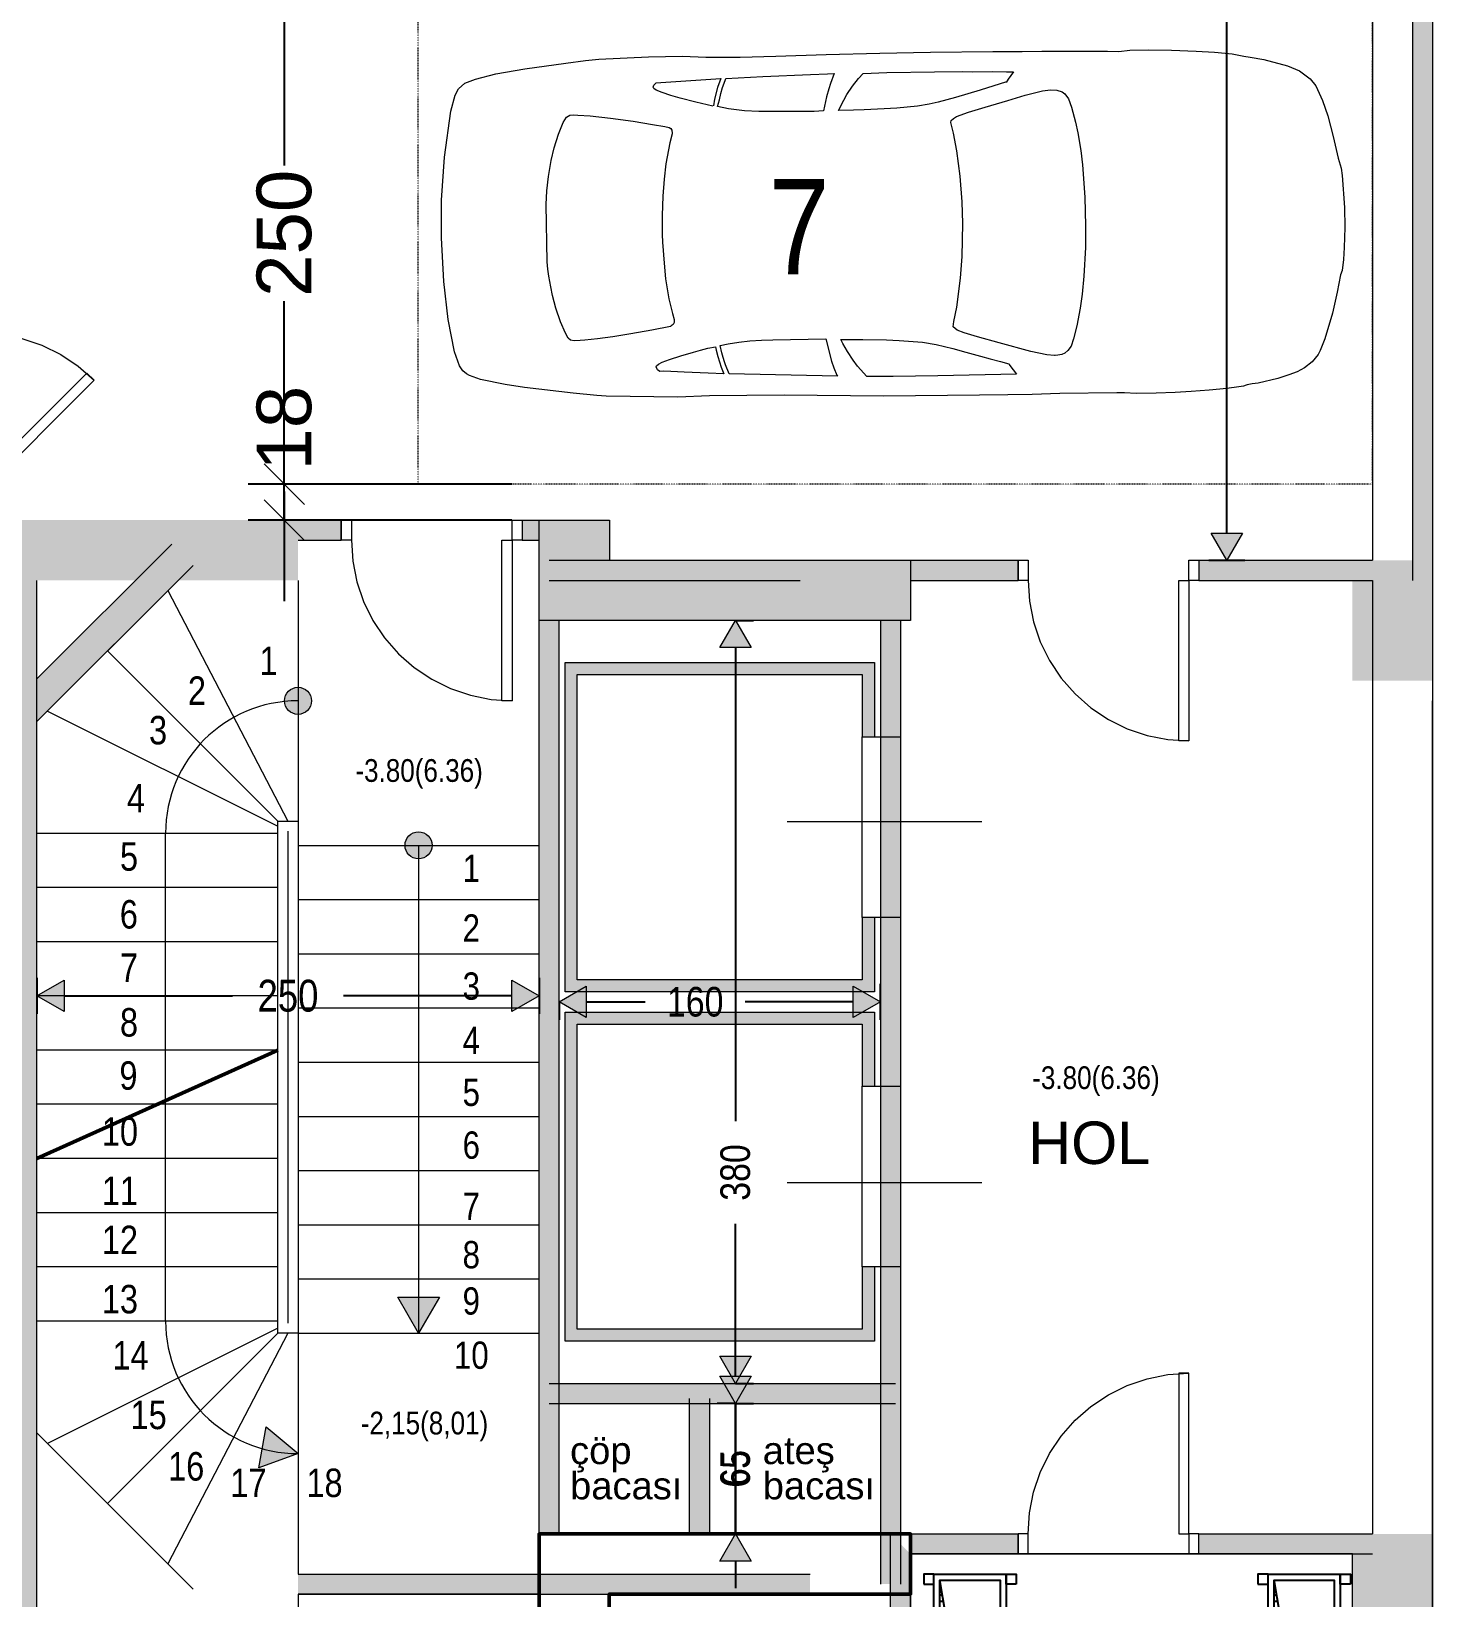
# Model space of a CAD drawing. Header units: millimetres. Extents: x 2975 to 4395, y 1592 to 4704.
# Drawn here: x 3697 to 4395, y 2370 to 3150 of the extents above; entities that cross this region are included whole.
import ezdxf

# ---------------------------------------------------------------- set-up
doc = ezdxf.new("R2010")
doc.units = ezdxf.units.MM
doc.linetypes.add('Style de ligne -5', pattern=[0.41656, 0.13885, -0.27771])
for name, color, linetype, lineweight in [('ALAN', 7, 'Continuous', 5), ('betonarme_AE', 7, 'Continuous', 50), ('Duvar', 7, 'Continuous', 5), ('Genel', 7, 'Continuous', 5), ('Kapen', 7, 'Continuous', 5), ('Kolon', 7, 'Continuous', 5), ('Sembol', 7, 'Continuous', 5), ('Yazı', 7, 'Continuous', 5)]:
    doc.layers.add(name, color=color, linetype=linetype, lineweight=lineweight)
doc.layers.add('Cotation', color=1, linetype='Continuous', lineweight=5, true_color=0xff0000)
doc.layers.add('Kotlar', color=7, linetype='Continuous', lineweight=5, true_color=0xdd0806)
doc.layers.add('Kıtc-041 İstif Rafı', color=7, linetype='Continuous')
doc.styles.add('Arial', font='arial.ttf')
doc.styles.add('Arial Narrow', font='ARIALN.TTF')
doc.styles.get("Standard").update_dxf_attribs({"font": 'arial.ttf'})
doc.dimstyles.new('AEN', dxfattribs={"dimtxt": 20.137731, "dimasz": 20.203418, "dimexe": 18, "dimexo": 13.5, "dimgap": 4.5, "dimtad": 1, "dimdec": 1, "dimtxsty": 'Arial Narrow', "dimblk": 'VW_SLASH', "dimblk1": 'VW_SLASH', "dimblk2": 'VW_SLASH', "dimcen": 0, "dimdle": 18, "dimazin": 0, "dimtfac": 1, "dimtdec": 1, "dimtix": 1, "dimtmove": 0, "dimatfit": 0, "dimldrblk": 'VW_FILLEDARROW', "dimfxl": 1, "dimfrac": 2, "dimtolj": 1, "dimarcsym": 0})
doc.dimstyles.new('Ölçü 1', dxfattribs={"dimtxt": 20.137731, "dimasz": 13.506152, "dimexe": 9, "dimexo": 14.2875, "dimgap": 0, "dimtad": 0, "dimdec": 1, "dimtxsty": 'Arial Narrow', "dimblk": 'VW_FILLEDARROW-1', "dimblk1": 'VW_FILLEDARROW-1', "dimblk2": 'VW_FILLEDARROW-1', "dimcen": 0, "dimazin": 0, "dimtfac": 1, "dimtdec": 1, "dimtix": 1, "dimtmove": 0, "dimatfit": 0, "dimldrblk": 'VW_FILLEDARROW-2', "dimfxl": 9, "dimfxlon": 1, "dimfrac": 2, "dimtolj": 1, "dimarcsym": 0})

# ---------------------------------------------------------------- blocks, each defined once
blk = doc.blocks.new('Groupe-69-1')
at = {"layer": 'Kapen', "color": 7, "lineweight": 5}
blk.add_line((0, -5, -1000), (0, 5, -1000), dxfattribs=at)
blk = doc.blocks.new('Groupe-70-1')
at = {"layer": 'Kapen', "color": 7, "lineweight": 5}
blk.add_line((90, -5, -1000), (90, 5, -1000), dxfattribs=at)
blk = doc.blocks.new('Groupe-71-1')
at = {"layer": 'Kapen', "flags": 128}
blk.add_lwpolyline([(85, 5), (84.32, 15.44), (82.27, 25.71), (78.91, 35.61), (74.28, 45), (68.47, 53.7), (61.57, 61.57), (53.7, 68.47), (45, 74.28), (35.61, 78.91), (25.71, 82.27), (15.44, 84.32), (5, 85)], dxfattribs=at)
for points in [[(5, 5), (5, 85), (10, 85), (10, 5)], [(0, 5), (5, 5), (5, -5), (0, -5)], [(85, 5), (90, 5), (90, -5), (85, -5)]]:
    blk.add_lwpolyline(points, close=True, dxfattribs=at)
at = {"layer": 'Kapen', "color": 7}
for name in ['Groupe-69-1', 'Groupe-70-1']:
    blk.add_blockref(name, (0, 0), dxfattribs=at)
blk = doc.blocks.new('NNA_IfcDoor (2D)-6')
at = {"layer": 'Kapen', "color": 7}
blk.add_blockref('Groupe-71-1', (0, 0), dxfattribs=at)
at = {"layer": 'Kapen', "color": 0, "flags": 1}
for tag in ['IFC_UUID', 'instanceID', 'prm0_name', 'prm0_type', 'prm0_value', 'prm1_name', 'prm1_type', 'prm1_value', 'prm2_name', 'prm2_type', 'prm2_value', 'prm3_name', 'prm3_type', 'prm3_value', 'prm4_name', 'prm4_type', 'prm4_value', 'prm5_name', 'prm5_type', 'prm5_value', 'prm6_name', 'prm6_type', 'prm6_value', 'prm7_name', 'prm7_type', 'prm7_value', 'prm8_name', 'prm8_type', 'prm8_value', 'prm9_name', 'prm9_type', 'prm9_value']:
    blk.add_attdef(tag, (-10566.04, 79.16), '', height=0.018, dxfattribs=at)
blk = doc.blocks.new('Groupe-138-1')
at = {"layer": 'Kapen', "color": 7, "lineweight": 5}
blk.add_line((0, -5, -1000), (0, 5, -1000), dxfattribs=at)
blk = doc.blocks.new('Groupe-139-1')
at = {"layer": 'Kapen', "color": 7, "lineweight": 5}
blk.add_line((90, -5, -1000), (90, 5, -1000), dxfattribs=at)
blk = doc.blocks.new('Groupe-140-1')
at = {"layer": 'Kapen', "flags": 128}
blk.add_lwpolyline([(85, 5), (84.32, 15.44), (82.27, 25.71), (78.91, 35.61), (74.28, 45), (68.47, 53.7), (61.57, 61.57), (53.7, 68.47), (45, 74.28), (35.61, 78.91), (25.71, 82.27), (15.44, 84.32), (5, 85)], dxfattribs=at)
for points in [[(5, 5), (5, 85), (10, 85), (10, 5)], [(0, 5), (5, 5), (5, -5), (0, -5)], [(85, 5), (90, 5), (90, -5), (85, -5)]]:
    blk.add_lwpolyline(points, close=True, dxfattribs=at)
at = {"layer": 'Kapen', "color": 7}
for name in ['Groupe-138-1', 'Groupe-139-1']:
    blk.add_blockref(name, (0, 0), dxfattribs=at)
blk = doc.blocks.new('NNA_IfcDoor (2D)-23')
at = {"layer": 'Kapen', "color": 7}
blk.add_blockref('Groupe-140-1', (0, 0), dxfattribs=at)
at = {"layer": 'Kapen', "color": 0, "flags": 1}
for tag in ['IFC_UUID', 'instanceID', 'prm0_name', 'prm0_type', 'prm0_value', 'prm1_name', 'prm1_type', 'prm1_value', 'prm2_name', 'prm2_type', 'prm2_value', 'prm3_name', 'prm3_type', 'prm3_value', 'prm4_name', 'prm4_type', 'prm4_value', 'prm5_name', 'prm5_type', 'prm5_value', 'prm6_name', 'prm6_type', 'prm6_value', 'prm7_name', 'prm7_type', 'prm7_value', 'prm8_name', 'prm8_type', 'prm8_value', 'prm9_name', 'prm9_type', 'prm9_value']:
    blk.add_attdef(tag, (-9982.13, -33.4), '', height=0.018, dxfattribs=at)
blk = doc.blocks.new('Groupe-141-1')
at = {"layer": 'Kapen', "color": 7, "lineweight": 5}
blk.add_line((0, -5, -1000), (0, 5, -1000), dxfattribs=at)
blk = doc.blocks.new('Groupe-142-1')
at = {"layer": 'Kapen', "color": 7, "lineweight": 5}
blk.add_line((90, -5, -1000), (90, 5, -1000), dxfattribs=at)
blk = doc.blocks.new('Groupe-143-1')
at = {"layer": 'Kapen', "flags": 128}
blk.add_lwpolyline([(85, 5), (84.32, 15.44), (82.27, 25.71), (78.91, 35.61), (74.28, 45), (68.47, 53.7), (61.57, 61.57), (53.7, 68.47), (45, 74.28), (35.61, 78.91), (25.71, 82.27), (15.44, 84.32), (5, 85)], dxfattribs=at)
for points in [[(5, 5), (5, 85), (10, 85), (10, 5)], [(0, 5), (5, 5), (5, -5), (0, -5)], [(85, 5), (90, 5), (90, -5), (85, -5)]]:
    blk.add_lwpolyline(points, close=True, dxfattribs=at)
at = {"layer": 'Kapen', "color": 7}
for name in ['Groupe-141-1', 'Groupe-142-1']:
    blk.add_blockref(name, (0, 0), dxfattribs=at)
blk = doc.blocks.new('NNA_IfcDoor (2D)-24')
at = {"layer": 'Kapen', "color": 7}
blk.add_blockref('Groupe-143-1', (0, 0), dxfattribs=at)
at = {"layer": 'Kapen', "color": 0, "flags": 1}
for tag in ['IFC_UUID', 'instanceID', 'prm0_name', 'prm0_type', 'prm0_value', 'prm1_name', 'prm1_type', 'prm1_value', 'prm2_name', 'prm2_type', 'prm2_value', 'prm3_name', 'prm3_type', 'prm3_value', 'prm4_name', 'prm4_type', 'prm4_value', 'prm5_name', 'prm5_type', 'prm5_value', 'prm6_name', 'prm6_type', 'prm6_value', 'prm7_name', 'prm7_type', 'prm7_value', 'prm8_name', 'prm8_type', 'prm8_value', 'prm9_name', 'prm9_type', 'prm9_value']:
    blk.add_attdef(tag, (-10319.13, -13.41), '', height=0.018, dxfattribs=at)
blk = doc.blocks.new('VW_FILLEDARROW-1')
at = {"linetype": 'Continuous', "lineweight": 0}
blk.add_hatch(color=0, dxfattribs=at).paths.add_polyline_path([(-1, 0.577), (0, 0), (-1, -0.577)])
at = {"color": 0, "lineweight": 5, "flags": 128}
blk.add_lwpolyline([(-1, 0.577), (0, 0), (-1, -0.577)], close=True, dxfattribs=at)
blk = doc.blocks.new('*D61')
at = {"layer": 'Cotation', "color": 0, "lineweight": -2, "transparency": 16777216}
for p, q in [((3700.22, 2678.54), (3700.22, 2660.54)), ((3950.22, 2678.54), (3950.22, 2660.54)), ((3713.73, 2669.54), (3797.66, 2669.54)), ((3936.72, 2669.54), (3852.79, 2669.54))]:
    blk.add_line(p, q, dxfattribs=at)
at = {"layer": 'Defpoints', "color": 0, "transparency": 16777216}
for p in [(3700.22, 2711.83), (3950.22, 2696.83), (3700.22, 2669.54)]:
    blk.add_point(p, dxfattribs=at)
at = {"layer": 'Cotation', "color": 0, "lineweight": -2, "transparency": 16777216, "xscale": 13.50615234375, "yscale": 13.50615234375, "zscale": 13.50615234375, "rotation": 180}
blk.add_blockref('VW_FILLEDARROW-1', (3700.22, 2669.54), dxfattribs=at)
at = {"layer": 'Cotation', "color": 0, "lineweight": -2, "transparency": 16777216, "xscale": 13.50615234375, "yscale": 13.50615234375, "zscale": 13.50615234375}
blk.add_blockref('VW_FILLEDARROW-1', (3950.22, 2669.54), dxfattribs=at)
at = {"layer": 'Cotation', "color": 0, "transparency": 16777216, "insert": (3825.22, 2669.54), "char_height": 15.858, "attachment_point": 5, "style": 'Arial Narrow'}
blk.add_mtext('\\A1;250', dxfattribs=at)
blk = doc.blocks.new('VW_FILLEDARROW-2')
at = {"linetype": 'Continuous', "lineweight": 0}
blk.add_hatch(color=0, dxfattribs=at).paths.add_polyline_path([(-1, 0.577), (0, 0), (-1, -0.577)])
at = {"color": 0, "lineweight": 5, "flags": 128}
blk.add_lwpolyline([(-1, 0.577), (0, 0), (-1, -0.577)], close=True, dxfattribs=at)
blk = doc.blocks.new('*D66')
at = {"layer": 'Cotation', "color": 0, "lineweight": -2, "transparency": 16777216}
for p, q in [((4048.01, 2856.54), (4057.01, 2856.54)), ((4048.01, 2843.04), (4048.01, 2607.06)), ((4048.01, 2490.05), (4048.01, 2556.07)), ((4048.01, 2476.54), (4057.01, 2476.54))]:
    blk.add_line(p, q, dxfattribs=at)
at = {"layer": 'Defpoints', "color": 0, "transparency": 16777216}
for p in [(4042.75, 2856.54), (4048.01, 2856.54), (4040.24, 2476.54)]:
    blk.add_point(p, dxfattribs=at)
at = {"layer": 'Cotation', "color": 0, "lineweight": -2, "transparency": 16777216, "xscale": 13.50615234375, "yscale": 13.50615234375, "zscale": 13.50615234375}
for p, rotation in [((4048.01, 2856.54), 90), ((4048.01, 2476.54), 270)]:
    blk.add_blockref('VW_FILLEDARROW-1', p, dxfattribs=dict(at, rotation=rotation))
at = {"layer": 'Cotation', "color": 0, "transparency": 16777216, "insert": (4048.01, 2581.57), "char_height": 14.726, "attachment_point": 5, "rotation": 90, "style": 'Arial Narrow'}
blk.add_mtext('\\A1;380', dxfattribs=at)
blk = doc.blocks.new('*D67')
at = {"layer": 'Cotation', "color": 0, "lineweight": -2, "transparency": 16777216}
for p, q in [((4120.22, 2657.54), (4120.22, 2675.54)), ((3960.22, 2666.54), (3960.22, 2657.54)), ((3973.73, 2666.54), (4003.08, 2666.54)), ((4106.72, 2666.54), (4052.94, 2666.54))]:
    blk.add_line(p, q, dxfattribs=at)
at = {"layer": 'Defpoints', "color": 0, "transparency": 16777216}
for p in [(3960.22, 2667.14), (4120.22, 2666.54), (4120.22, 2621.43)]:
    blk.add_point(p, dxfattribs=at)
at = {"layer": 'Cotation', "color": 0, "lineweight": -2, "transparency": 16777216, "xscale": 13.50615234375, "yscale": 13.50615234375, "zscale": 13.50615234375, "rotation": 180}
blk.add_blockref('VW_FILLEDARROW-1', (3960.22, 2666.54), dxfattribs=at)
at = {"layer": 'Cotation', "color": 0, "lineweight": -2, "transparency": 16777216, "xscale": 13.50615234375, "yscale": 13.50615234375, "zscale": 13.50615234375}
blk.add_blockref('VW_FILLEDARROW-1', (4120.22, 2666.54), dxfattribs=at)
at = {"layer": 'Cotation', "color": 0, "transparency": 16777216, "insert": (4028.01, 2666.54), "char_height": 14.726, "attachment_point": 5, "style": 'Arial Narrow'}
blk.add_mtext('\\A1;160', dxfattribs=at)
blk = doc.blocks.new('*D69')
at = {"layer": 'Cotation', "color": 0, "lineweight": -2, "transparency": 16777216}
for p, q in [((4283.79, 4654.44), (4301.79, 4654.44)), ((4292.79, 4640.93), (4292.79, 3411.22)), ((4292.79, 2900.05), (4292.79, 3339.06)), ((4283.79, 2886.54), (4301.79, 2886.54))]:
    blk.add_line(p, q, dxfattribs=at)
at = {"layer": 'Defpoints', "color": 0, "transparency": 16777216}
for p in [(4029.93, 4654.44), (4292.79, 4654.44), (4095.51, 2886.54)]:
    blk.add_point(p, dxfattribs=at)
at = {"layer": 'Cotation', "color": 0, "lineweight": -2, "transparency": 16777216, "xscale": 13.50615234375, "yscale": 13.50615234375, "zscale": 13.50615234375}
for p, rotation in [((4292.79, 4654.44), 90), ((4292.79, 2886.54), 270)]:
    blk.add_blockref('VW_FILLEDARROW-1', p, dxfattribs=dict(at, rotation=rotation))
at = {"layer": 'Cotation', "color": 0, "transparency": 16777216, "insert": (4288.31, 3375.14), "char_height": 20.138, "attachment_point": 5, "rotation": 90, "style": 'Arial Narrow'}
blk.add_mtext('\\A1;1768', dxfattribs=at)
blk = doc.blocks.new('*D72')
at = {"layer": 'Cotation', "color": 0, "lineweight": -2, "transparency": 16777216}
for p, q in [((4048.01, 2480.05), (4048.01, 2493.56)), ((4048.01, 2466.54), (4057.01, 2466.54)), ((4048.01, 2466.54), (4048.01, 2401.54)), ((4048.01, 2401.54), (4039.01, 2401.54)), ((4048.01, 2388.04), (4048.01, 2374.53))]:
    blk.add_line(p, q, dxfattribs=at)
at = {"layer": 'Defpoints', "color": 0, "transparency": 16777216}
for p in [(4041.49, 2466.54), (4048.01, 2401.54), (4048.01, 2401.54)]:
    blk.add_point(p, dxfattribs=at)
at = {"layer": 'Cotation', "color": 0, "lineweight": -2, "transparency": 16777216, "xscale": 13.50615234375, "yscale": 13.50615234375, "zscale": 13.50615234375}
for p, rotation in [((4048.01, 2466.54), 270), ((4048.01, 2401.54), 90)]:
    blk.add_blockref('VW_FILLEDARROW-1', p, dxfattribs=dict(at, rotation=rotation))
at = {"layer": 'Cotation', "color": 0, "transparency": 16777216, "insert": (4048.01, 2434.21), "char_height": 13.593, "attachment_point": 5, "rotation": 90, "style": 'Arial Narrow'}
blk.add_mtext('\\A1;65', dxfattribs=at)
blk = doc.blocks.new('*D75')
at = {"layer": 'Cotation', "color": 0, "lineweight": -2, "transparency": 16777216}
for p, q in [((4048.01, 2480.05), (4048.01, 2493.56)), ((4048.01, 2466.54), (4039.01, 2466.54)), ((4048.01, 2401.54), (4048.01, 2466.54)), ((4048.01, 2401.54), (4057.01, 2401.54)), ((4048.01, 2388.04), (4048.01, 2374.53))]:
    blk.add_line(p, q, dxfattribs=at)
at = {"layer": 'Defpoints', "color": 0, "transparency": 16777216}
for p in [(4048.01, 2466.54), (4048.01, 2466.54), (4042.75, 2401.54)]:
    blk.add_point(p, dxfattribs=at)
at = {"layer": 'Cotation', "color": 0, "lineweight": -2, "transparency": 16777216, "xscale": 13.50615234375, "yscale": 13.50615234375, "zscale": 13.50615234375}
for p, rotation in [((4048.01, 2466.54), 270), ((4048.01, 2401.54), 90)]:
    blk.add_blockref('VW_FILLEDARROW-1', p, dxfattribs=dict(at, rotation=rotation))
at = {"layer": 'Cotation', "color": 0, "transparency": 16777216, "insert": (4048.01, 2433.94), "char_height": 14.726, "attachment_point": 5, "rotation": 90, "style": 'Arial Narrow'}
blk.add_mtext('\\A1;65', dxfattribs=at)
blk = doc.blocks.new('Groupe-156-1')
at = {"layer": 'Sembol', "color": 12, "linetype": 'Continuous', "lineweight": 5, "true_color": 0xdd0000, "flags": 128}
for points in [[(-10134.19, 282.85), (-10142.68, 284.84), (-10150.48, 286.86), (-10155.1, 288.18), (-10159.39, 289.55), (-10162.29, 290.8), (-10163.47, 291.61), (-10163.82, 292.34), (-10163.45, 293.3), (-10162.33, 294.4), (-10159.98, 294.63), (-10130.19, 296.53), (-10131.79, 292.11), (-10133.38, 286.31), (-10133.87, 283)], [(-9987.97, 294.96), (-10001.07, 290.86), (-10013.27, 287.17), (-10021.94, 284.74), (-10026.39, 283.74), (-10032.15, 282.78), (-10042.57, 281.84), (-10048.79, 281.44), (-10058.81, 280.94), (-10064.01, 280.78), (-10071.63, 280.71), (-10068.93, 285.8), (-10067.33, 288.65), (-10064.64, 292.73), (-10061.6, 296.68), (-10059.2, 299.16), (-10047.55, 299.61), (-10023.7, 299.93), (-10010.04, 300.01), (-10004.91, 299.99), (-9994.7, 300.01), (-9987.86, 299.96), (-9984.44, 299.93), (-9987.09, 296.2), (-9988.11, 294.63)]]:
    blk.add_lwpolyline(points, dxfattribs=at)
for points in [[(-10079.04, 280.53), (-10083.63, 280.21), (-10094.2, 280.09), (-10103.89, 280.1), (-10111.15, 280.19), (-10118.3, 280.57), (-10126.3, 281.46), (-10131.88, 282.57), (-10130.88, 286), (-10130.11, 289.21), (-10129.29, 292.04), (-10128.03, 295.6), (-10127.59, 296.65), (-10109.21, 297.61), (-10085.5, 298.59), (-10077.03, 298.9), (-10073.66, 299.01), (-10075.59, 294.04), (-10076.39, 291.4), (-10077.46, 287.41)], [(-9963.96, 158.67), (-9967.89, 159), (-9975.78, 160.65), (-9991.61, 164.91), (-10002.32, 167.95), (-10009.04, 169.93), (-10012.45, 171.29), (-10014.42, 172.82), (-10014.16, 175.61), (-10012.68, 182.69), (-10010.8, 197.09), (-10010.03, 207.96), (-10009.69, 224.32), (-10010.04, 235.22), (-10011, 247.88), (-10012.57, 260.49), (-10014.3, 269.41), (-10015.59, 274.67), (-10015.48, 275.7), (-10014.34, 276.74), (-10012.72, 277.67), (-10006.82, 279.76), (-9998.55, 282.35), (-9987.22, 285.69), (-9978.53, 288.32), (-9969.97, 290.39), (-9965.97, 290.91), (-9962.75, 290.79), (-9960.21, 289.92), (-9958.81, 288.92), (-9957.04, 286.52), (-9955.49, 282.33), (-9953.53, 274.77), (-9952.45, 269.51), (-9950.93, 260.68), (-9950.05, 253.57), (-9948.85, 237.5), (-9948.52, 223.18), (-9948.59, 212.46), (-9949.33, 198.15), (-9950.19, 189.23), (-9951.2, 182.14), (-9952.9, 173.35), (-9954.49, 166.84), (-9955.77, 163.27), (-9957.28, 161.07), (-9958.87, 159.8), (-9960.42, 159.13), (-9962.37, 158.72), (-9963.65, 158.66)], [(-10155.23, 173.08), (-10164.59, 171.26), (-10175, 169.38), (-10183.93, 167.92), (-10191.5, 166.9), (-10197.89, 166.21), (-10200.15, 166.08), (-10203.17, 165.98), (-10204.95, 166.3), (-10206.12, 167.23), (-10207.52, 169.72), (-10210.07, 175.36), (-10212.33, 182.15), (-10214.01, 188.52), (-10214.89, 192.75), (-10215.74, 198.12), (-10216.27, 201.7), (-10216.64, 205.33), (-10217.07, 233.83), (-10216.84, 240.63), (-10216, 247.84), (-10214.7, 255.67), (-10213.15, 262.07), (-10211.03, 268.91), (-10208.6, 274.61), (-10206.98, 277.4), (-10205.42, 278.33), (-10203.57, 278.44), (-10201.31, 278.41), (-10195.17, 278.03), (-10185.06, 276.92), (-10173.78, 275.3), (-10164.11, 273.74), (-10158.02, 272.68), (-10155.94, 272.23), (-10155.02, 271.77), (-10154.52, 270.81), (-10154.37, 269.37), (-10154.38, 269), (-10155.54, 264.54), (-10157.48, 254.02), (-10158.37, 246.38), (-10159.06, 237.91), (-10159.37, 228.4), (-10159.31, 218.89), (-10159.2, 215.09), (-10158.45, 204.67), (-10157.65, 196.77), (-10156.02, 186.92), (-10154.26, 179.46), (-10153.42, 176.5), (-10153.36, 175.02), (-10153.85, 174.04), (-10154.88, 173.32)], [(-10072.11, 148.25), (-10126.07, 149.44), (-10127.87, 154.01), (-10128.3, 155.41), (-10128.95, 157.62), (-10129.58, 160.02), (-10130.46, 163.55), (-10126.42, 164.45), (-10121.14, 165.27), (-10115.77, 165.86), (-10109.98, 166.26), (-10104.18, 166.46), (-10077.92, 166.85), (-10074.99, 155.8), (-10073.85, 152.39), (-10072.4, 148.89)], [(-9982.89, 149.27), (-10022.14, 148.41), (-10044.28, 148.22), (-10057.49, 148.22), (-10062.16, 153.32), (-10064.3, 156.25), (-10067.09, 160.62), (-10069.33, 164.55), (-10070.46, 166.59), (-10059.36, 166.65), (-10047.6, 166.36), (-10041.38, 166.09), (-10029.77, 165.24), (-10022.89, 164.14), (-10014.56, 162.1), (-10008.14, 160.33), (-10000.81, 158.28), (-9996.01, 156.97), (-9990.9, 155.61), (-9986.67, 154.49), (-9986.52, 154.15), (-9986.2, 153.58)], [(-10128.67, 149.5), (-10136.5, 149.83), (-10148.34, 150.29), (-10155.13, 150.6), (-10158.5, 150.76), (-10160.51, 150.66), (-10161.61, 151.54), (-10162.38, 152.96), (-10162.21, 153.47), (-10161.21, 154.35), (-10159.41, 155.27), (-10155.65, 156.68), (-10150.14, 158.44), (-10143.75, 160.27), (-10140.2, 161.24), (-10136.59, 162.19), (-10132.86, 162.95), (-10132.47, 161.33), (-10131.63, 158.13), (-10129.95, 152.72)]]:
    blk.add_lwpolyline(points, close=True, dxfattribs=at)
blk = doc.blocks.new('Groupe-157-1')
at = {"layer": 'Sembol', "color": 12, "linetype": 'Continuous', "lineweight": 5, "true_color": 0xdd0000, "flags": 128}
blk.add_lwpolyline([(-9869.07, 143.61), (-9869.31, 143.52), (-9869.82, 143.37), (-9869.88, 143.36), (-9872.13, 142.96), (-9878.12, 142.18), (-9887.03, 141.3), (-9895.92, 140.64), (-9903.94, 140.19), (-9913.29, 139.77), (-9923.36, 139.65), (-9929.07, 140), (-9932.96, 140.03), (-9961.38, 139.72), (-9975.12, 139.23), (-9987.17, 139.03), (-10001.41, 138.83), (-10049.08, 138.31), (-10098.59, 138.86), (-10135.86, 138.52), (-10151.54, 137.8), (-10187.31, 138.33), (-10191.97, 138.62), (-10203.65, 139.84), (-10227.88, 142.7), (-10237.56, 144.21), (-10249.76, 146.73), (-10255.23, 148.58), (-10256.86, 149.45), (-10258.66, 150.96), (-10260.36, 153.5), (-10262.84, 160.44), (-10265.86, 176.48), (-10268.08, 195.54), (-10269.32, 217.19), (-10269.21, 235.95), (-10267.83, 257.39), (-10264.62, 280.34), (-10262.49, 288.25), (-10260.82, 291.38), (-10257.67, 294.24), (-10252.31, 296.35), (-10242.13, 298.85), (-10227.75, 301.47), (-10207.33, 304.3), (-10197.57, 305.6), (-10190.98, 306.27), (-10166.24, 307.38), (-10149.31, 307.75), (-10137.58, 307.19), (-10120.58, 307.3), (-10102.76, 307.76), (-10077.63, 308.5), (-10050.97, 309.24), (-10025.76, 309.69), (-9994.77, 310.04), (-9980.16, 310.12), (-9970.33, 310.15), (-9951.3, 310.14), (-9937.59, 310.24), (-9931.92, 310.1), (-9926.4, 310.79), (-9917.25, 310.94), (-9905.7, 310.72), (-9893.38, 310.22), (-9884.37, 309.67), (-9875.59, 308.83), (-9869.77, 307.68), (-9866.49, 307.23), (-9859.71, 306.02), (-9847.98, 302.94), (-9841.97, 300.47), (-9836.64, 296.44), (-9833.91, 293), (-9830.56, 285.66), (-9827.92, 278.07), (-9825.22, 267.74), (-9822.75, 256.89), (-9821.31, 251.96), (-9820.76, 248.3), (-9819.52, 232.37), (-9819.37, 222.39), (-9819.68, 212.4), (-9820.13, 206.42), (-9820.71, 201.01), (-9821.49, 198.8), (-9823.24, 190.18), (-9825.49, 179.63), (-9829.33, 166.87), (-9831.75, 161.05), (-9832.77, 159.06), (-9835.71, 155.46), (-9839.5, 152.43), (-9843.11, 150.5), (-9847.24, 148.92), (-9852.74, 147.23), (-9862.54, 144.9), (-9865.52, 144.42), (-9868.09, 144.01)], close=True, dxfattribs=at)
at = {"layer": 'Sembol', "color": 12, "true_color": 0xdd0000}
blk.add_blockref('Groupe-156-1', (0, 0), dxfattribs=at)
blk = doc.blocks.new('VW_SLASH')
at = {"color": 0, "linetype": 'ByBlock', "lineweight": -2}
blk.add_line((0.707, 0), (-1, 0), dxfattribs=at)
at = {"color": 0, "lineweight": 20, "flags": 128}
blk.add_lwpolyline([(0.5, 0.5), (-0.5, -0.5)], dxfattribs=at)
blk = doc.blocks.new('*D84')
at = {"layer": 'Defpoints', "color": 0, "transparency": 16777216}
for p in [(3823.38, 3174.44), (3890.08, 3174.44), (3950.25, 2924.44)]:
    blk.add_point(p, dxfattribs=at)
at = {"layer": 'Kotlar', "color": 0, "lineweight": -2, "transparency": 16777216}
for p, q in [((3876.58, 3174.44), (3805.38, 3174.44)), ((3823.38, 3154.23), (3823.38, 3083.23)), ((3823.38, 2944.64), (3823.38, 3015.65)), ((3936.75, 2924.44), (3805.38, 2924.44))]:
    blk.add_line(p, q, dxfattribs=at)
at = {"layer": 'Kotlar', "color": 0, "lineweight": -2, "transparency": 16777216, "xscale": 20.20341796875, "yscale": 20.20341796875, "zscale": 20.20341796875}
for p, rotation in [((3823.38, 3174.44), 90), ((3823.38, 2924.44), 270)]:
    blk.add_blockref('VW_SLASH', p, dxfattribs=dict(at, rotation=rotation))
at = {"layer": 'Kotlar', "color": 0, "transparency": 16777216, "insert": (3823.38, 3049.44), "char_height": 27.186, "attachment_point": 5, "rotation": 90, "style": 'Arial'}
blk.add_mtext('\\A1;250', dxfattribs=at)
blk = doc.blocks.new('VW_FILLEDARROW')
at = {"linetype": 'Continuous', "lineweight": 0}
blk.add_hatch(color=0, dxfattribs=at).paths.add_polyline_path([(-1.414, 0.379), (0, 0), (-1.414, -0.379)])
at = {"color": 0, "lineweight": 5, "flags": 128}
blk.add_lwpolyline([(-1.414, 0.379), (0, 0), (-1.414, -0.379)], close=True, dxfattribs=at)
blk = doc.blocks.new('*D85')
at = {"layer": 'Defpoints', "color": 0, "transparency": 16777216}
for p in [(3823.38, 2924.44), (3950.25, 2924.44), (3950.25, 2906.54)]:
    blk.add_point(p, dxfattribs=at)
at = {"layer": 'Kotlar', "color": 0, "lineweight": -2, "transparency": 16777216}
for p, q in [((3823.38, 2944.64), (3823.38, 2964.84)), ((3936.75, 2924.44), (3805.38, 2924.44)), ((3823.38, 2906.54), (3823.38, 2924.44)), ((3936.75, 2906.54), (3805.38, 2906.54)), ((3823.38, 2886.34), (3823.38, 2866.14))]:
    blk.add_line(p, q, dxfattribs=at)
at = {"layer": 'Kotlar', "color": 0, "lineweight": -2, "transparency": 16777216, "xscale": 20.20341796875, "yscale": 20.20341796875, "zscale": 20.20341796875}
for p, rotation in [((3823.38, 2924.44), 270), ((3823.38, 2906.54), 90)]:
    blk.add_blockref('VW_SLASH', p, dxfattribs=dict(at, rotation=rotation))
at = {"layer": 'Kotlar', "color": 0, "transparency": 16777216, "insert": (3823.38, 2952.35), "char_height": 27.186, "attachment_point": 5, "rotation": 90, "style": 'Arial'}
blk.add_mtext('\\A1;18', dxfattribs=at)
blk = doc.blocks.new('A$C399B745A')
at = {"layer": 'Kıtc-041 İstif Rafı'}
h = blk.add_hatch(dxfattribs=at)
h.set_pattern_fill('ANSI34', color=254, angle=45)
h.set_pattern_definition([(90, (8635.455, 6028.05), (-19.05, 4e-15), []), (90, (8638.63, 6031.225), (-19.05, 4e-15), []), (90, (8641.805, 6034.4), (-19.05, 4e-15), []), (90, (8644.98, 6037.575), (-19.05, 4e-15), [])])
h.paths.add_polyline_path([(180, 38), (3, 38), (3, 8)])
blk.add_line((3, 8), (180, 38), dxfattribs=at)
for points in [[(5, 46), (5, 41), (0, 41), (0, 46)], [(0, 5), (0, 41), (183, 41), (183, 5)], [(178, 46), (178, 41), (183, 41), (183, 46)], [(3, 8), (3, 38), (180, 38), (180, 8)], [(5, 0), (5, 5), (0, 5), (0, 0)], [(178, 0), (178, 5), (183, 5), (183, 0)]]:
    blk.add_lwpolyline(points, close=True, dxfattribs=at)
blk.add_text('183*46', height=10.8, dxfattribs=at).set_placement((117.79, 13.18))

msp = doc.modelspace()

# ---------------------------------------------------------------- hatches: boundary and pattern name
at = {"layer": 'Duvar'}
h = msp.add_hatch(color=256, dxfattribs=at)
h.dxf.hatch_style = 1
h.paths.add_polyline_path([(4188.78, 2391.55), (4188.78, 2401.54), (4135.25, 2401.54), (4135.25, 2391.54)])
at = {"layer": 'Genel', "linetype": 'Continuous', "lineweight": 0}
h = msp.add_hatch(color=7, dxfattribs=at)
edge = h.paths.add_edge_path()
edge.add_arc((3830.22, 2816.54), 6.75, 0, 360)
h = msp.add_hatch(color=7, dxfattribs=at)
edge = h.paths.add_edge_path()
edge.add_arc((3890.24, 2744.54), 6.75, 0, 360)
for points in [[(3900.63, 2519.54), (3890.24, 2501.54), (3879.85, 2519.54)], [(3814.3, 2454.9), (3830.22, 2441.54), (3810.7, 2434.44)]]:
    msp.add_hatch(color=7, dxfattribs=at).paths.add_polyline_path(points)
at = {"layer": 'Kolon', "linetype": 'Continuous', "lineweight": 0}
msp.add_hatch(color=7, dxfattribs=at).paths.add_polyline_path([(3950.25, 2906.54), (3985.25, 2906.54), (3985.25, 2886.54), (4135.25, 2886.54), (4135.25, 2856.54), (3950.25, 2856.54)])

# ---------------------------------------------------------------- linework, layer by layer
at = {"layer": 'ALAN', "color": 7, "linetype": 'Continuous', "lineweight": 9, "flags": 128}
msp.add_lwpolyline([(4135.24, 2391.54), (4135.24, 2186.54), (4365.24, 2186.54), (4365.24, 2341.54), (4355.25, 2341.54), (4355.25, 2391.54)], close=True, dxfattribs=at)
at = {"layer": 'ALAN', "color": 7, "linetype": 'Continuous', "lineweight": 9}
msp.add_lwpolyline([(3541.25, 1621.54), (3950.25, 1621.54), (3950.25, 1681.54), (3990.25, 1681.54), (3990.25, 1621.54), (4365.24, 1621.54), (4365.24, 2176.55), (4125.25, 2176.54), (4125.25, 2371.54), (3985.25, 2371.54), (3985.25, 2351.54), (3950.25, 2351.54), (3950.25, 2371.55), (3830.22, 2371.54), (3830.25, 2351.54), (3700.22, 2351.54), (3700.22, 2004.92)], dxfattribs=at)
at = {"layer": 'betonarme_AE', "elevation": -1000}
msp.add_lwpolyline([(3950.22, 2351.54), (3950.22, 2401.54), (4135.22, 2401.54), (4135.22, 2371.54), (3985.23, 2371.54), (3985.23, 2351.54), (3950.22, 2351.54)], dxfattribs=at)
at = {"layer": 'Duvar'}
for p, q in [((4385.22, 3716.55, -1000), (4385.22, 2876.54, -1000)), ((4395.22, 3716.55, -1000), (4395.22, 2876.54, -1000)), ((3830.24, 2906.54, -1000), (3851.78, 2906.54, -1000)), ((3941.78, 2906.55, -1000), (3950.24, 2906.55, -1000)), ((3830.25, 2896.54, -1000), (3851.78, 2896.54, -1000)), ((3941.78, 2896.55, -1000), (3950.25, 2896.55, -1000)), ((3767.39, 2894.63, -1000), (3700.22, 2827.46, -1000)), ((3778, 2884.02, -1000), (3700.22, 2806.25, -1000)), ((3955.22, 2886.54, -1000), (4080.22, 2886.54, -1000)), ((4135.24, 2886.54, -1000), (4188.78, 2886.55, -1000)), ((4278.78, 2886.55, -1000), (4365.24, 2886.55, -1000)), ((3700.22, 2286.54, -1000), (3700.22, 2876.54, -1000)), ((3955.22, 2876.54, -1000), (4080.22, 2876.54, -1000)), ((4135.25, 2876.54, -1000), (4188.78, 2876.55, -1000)), ((4278.78, 2876.55, -1000), (4365.24, 2876.55, -1000)), ((3950.22, 2401.54, -1000), (3950.22, 2856.54, -1000)), ((3960.22, 2401.54, -1000), (3960.22, 2856.54, -1000)), ((4120.22, 2856.54, -1000), (4120.22, 2376.55, -1000)), ((4130.22, 2856.54, -1000), (4130.22, 2376.55, -1000)), ((3963.2, 2835.59, -1000), (4117.23, 2835.59, -1000)), ((3963.2, 2671.59, -1000), (3963.2, 2835.59, -1000)), ((4117.23, 2835.59, -1000), (4117.23, 2798.59, -1000)), ((3969.2, 2829.59, -1000), (4111.23, 2829.59, -1000)), ((3969.2, 2677.59, -1000), (3969.2, 2829.59, -1000)), ((4111.23, 2829.59, -1000), (4111.23, 2798.59, -1000)), ((4395.22, 1591.54, -1000), (4395.22, 2816.54, -1000)), ((4111.23, 2708.59, -1000), (4111.23, 2677.59, -1000)), ((4117.23, 2708.59, -1000), (4117.23, 2671.59, -1000)), ((4111.23, 2677.59, -1000), (3969.2, 2677.59, -1000)), ((4117.23, 2671.59, -1000), (3963.2, 2671.59, -1000)), ((3963.2, 2661.49, -1000), (4117.23, 2661.5, -1000)), ((3963.2, 2497.5, -1000), (3963.2, 2661.49, -1000)), ((4117.23, 2661.5, -1000), (4117.23, 2624.5, -1000)), ((3969.2, 2655.49, -1000), (4111.23, 2655.5, -1000)), ((3969.2, 2503.5, -1000), (3969.2, 2655.49, -1000)), ((4111.23, 2655.5, -1000), (4111.23, 2624.5, -1000)), ((4111.23, 2534.5, -1000), (4111.23, 2503.5, -1000)), ((4117.23, 2534.5, -1000), (4117.23, 2497.5, -1000)), ((4117.23, 2497.5, -1000), (3963.2, 2497.5, -1000)), ((4111.23, 2503.5, -1000), (3969.2, 2503.5, -1000)), ((3955.22, 2476.54, -1000), (4127.75, 2476.54, -1000)), ((3955.22, 2466.54, -1000), (4127.75, 2466.54, -1000)), ((4025.22, 2401.54, -1000), (4025.22, 2469.04, -1000)), ((4035.22, 2401.54, -1000), (4035.22, 2469.04, -1000)), ((3700.22, 2451.84, -1000), (3777.99, 2374.07, -1000)), ((4125.25, 2176.54, -1000), (4125.24, 2401.54, -1000)), ((4278.78, 2401.55, 1000), (4365.24, 2401.55, -1000)), ((4135.24, 2391.54, -1000), (4365.24, 2391.55, -1000)), ((4135.25, 2186.54, -1000), (4135.24, 2391.54, -1000)), ((3830.22, 2381.54, -1000), (4085.22, 2381.56, -1000)), ((3830.22, 2371.54, -1000), (4085.23, 2371.56, -1000))]:
    msp.add_line(p, q, dxfattribs=at)
at = {"layer": 'Duvar', "elevation": 1000}
msp.add_lwpolyline([(4135.25, 2401.54), (4188.78, 2401.54), (4188.78, 2391.54), (4135.25, 2391.54)], close=True, dxfattribs=at)
at = {"layer": 'Duvar', "color": 7}
for points in [[(4385.22, 3716.55, -1000), (4395.22, 3716.55, -1000), (4385.22, 2876.54, -1000), (4395.22, 2876.54, -1000)], [(3830.25, 2896.54, -1000), (3830.24, 2906.54, -1000), (3851.78, 2896.54, -1000), (3851.78, 2906.54, -1000)], [(3941.78, 2896.55, -1000), (3941.78, 2906.55, -1000), (3950.25, 2896.55, -1000), (3950.24, 2906.55, -1000)], [(3767.39, 2894.63, -1000), (3778, 2884.02, -1000), (3700.22, 2827.46, -1000), (3700.22, 2806.25, -1000)], [(3955.22, 2876.54, -1000), (3955.22, 2886.54, -1000), (4080.22, 2876.54, -1000), (4080.22, 2886.54, -1000)], [(4135.25, 2876.54, -1000), (4135.24, 2886.54, -1000), (4188.78, 2876.55, -1000), (4188.78, 2886.55, -1000)], [(4278.78, 2876.55, -1000), (4278.78, 2886.55, -1000), (4365.24, 2876.55, -1000), (4365.24, 2886.55, -1000)], [(3685.22, 2876.54, -1000), (3685.22, 2286.54, -1000), (3700.22, 2876.54, -1000), (3700.22, 2286.54, -1000)], [(3960.22, 2401.54, -1000), (3950.22, 2401.54, -1000), (3960.22, 2856.54, -1000), (3950.22, 2856.54, -1000)], [(4120.22, 2856.54, -1000), (4130.22, 2856.54, -1000), (4120.22, 2376.55, -1000), (4130.22, 2376.55, -1000)], [(3969.2, 2829.59, -1000), (3963.2, 2835.59, -1000), (4111.23, 2829.59, -1000), (4117.23, 2835.59, -1000)], [(3969.2, 2677.59, -1000), (3963.2, 2671.59, -1000), (3969.2, 2829.59, -1000), (3963.2, 2835.59, -1000)], [(4111.23, 2829.59, -1000), (4117.23, 2835.59, -1000), (4111.23, 2798.59, -1000), (4117.23, 2798.59, -1000)], [(4111.23, 2708.59, -1000), (4117.23, 2708.59, -1000), (4111.23, 2677.59, -1000), (4117.23, 2671.59, -1000)], [(4111.23, 2677.59, -1000), (4117.23, 2671.59, -1000), (3969.2, 2677.59, -1000), (3963.2, 2671.59, -1000)], [(3969.2, 2655.49, -1000), (3963.2, 2661.49, -1000), (4111.23, 2655.5, -1000), (4117.23, 2661.5, -1000)], [(3969.2, 2503.5, -1000), (3963.2, 2497.5, -1000), (3969.2, 2655.49, -1000), (3963.2, 2661.49, -1000)], [(4111.23, 2655.5, -1000), (4117.23, 2661.5, -1000), (4111.23, 2624.5, -1000), (4117.23, 2624.5, -1000)], [(4111.23, 2534.5, -1000), (4117.23, 2534.5, -1000), (4111.23, 2503.5, -1000), (4117.23, 2497.5, -1000)], [(4111.23, 2503.5, -1000), (4117.23, 2497.5, -1000), (3969.2, 2503.5, -1000), (3963.2, 2497.5, -1000)], [(3955.22, 2466.54, -1000), (3955.22, 2476.54, -1000), (4127.75, 2466.54, -1000), (4127.75, 2476.54, -1000)], [(4035.22, 2401.54, -1000), (4025.22, 2401.54, -1000), (4035.22, 2469.04, -1000), (4025.22, 2469.04, -1000)], [(4135.25, 2186.54, -1000), (4125.25, 2176.54, -1000), (4135.24, 2391.54, -1000), (4125.24, 2401.54, -1000)], [(4278.78, 2391.55, 1000), (4278.78, 2401.55, 1000), (4365.24, 2391.55, 1000), (4365.24, 2401.55, 1000)], [(3830.22, 2371.54, -1000), (3830.22, 2381.54, -1000), (4085.23, 2371.56, -1000), (4085.22, 2381.56, -1000)]]:
    msp.add_solid(points, dxfattribs=at)
at = {"layer": 'Genel', "color": 7}
for p, q in [((3770.52, 2876.54, 1000), (3700.22, 2806.25, 1000)), ((3830.22, 2876.54, 1000), (3830.22, 2756.54, 1000)), ((3765.39, 2871.42, 1000), (3825.22, 2756.54, 1000)), ((3735.37, 2841.4, 1000), (3820.22, 2756.54, 1000)), ((3705.42, 2811.45, 1000), (3820.22, 2754.04, 1000)), ((3700.22, 2750.54, 1000), (3820.22, 2750.54, 1000)), ((3825.22, 2751.54, 1000), (3825.22, 2506.54, 1000)), ((3820.22, 2723.54, 1000), (3700.22, 2723.54, 1000)), ((3820.22, 2696.54, 1000), (3700.22, 2696.54, 1000)), ((3820.22, 2669.54, 1000), (3700.22, 2669.54, 1000)), ((3700.22, 2451.84, 1000), (3770.52, 2381.54, 1000))]:
    msp.add_line(p, q, dxfattribs=at)
at = {"layer": 'Genel'}
for p, q in [((4073.79, 2756.44, 1000), (4170.79, 2756.44, 1000)), ((3764.22, 2507.54, 3000), (3764.22, 2750.54, 3000)), ((3830.24, 2744.54, 1000), (3950.24, 2744.54, 1000)), ((3890.24, 2744.54, 1000), (3890.24, 2501.54, 1000)), ((3830.24, 2717.54, 1000), (3950.24, 2717.54, 1000)), ((3830.24, 2690.54, 1000), (3950.24, 2690.54, 1000)), ((3830.24, 2663.54, 1000), (3950.24, 2663.54, 1000)), ((3820.22, 2642.54, 1000), (3700.22, 2642.54, 1000)), ((3830.24, 2636.54, 1000), (3950.24, 2636.54, 1000)), ((3820.22, 2615.54, 1000), (3700.22, 2615.54, 1000)), ((3830.24, 2609.54, 1000), (3950.24, 2609.54, 1000)), ((3820.22, 2588.54, 1000), (3700.22, 2588.54, 1000)), ((3830.24, 2582.54, 1000), (3950.24, 2582.54, 1000)), ((4073.79, 2576.65, 1000), (4170.79, 2576.65, 1000)), ((3820.22, 2561.54, 1000), (3700.22, 2561.54, 1000)), ((3830.24, 2555.54, 1000), (3950.24, 2555.54, 1000)), ((3820.22, 2534.54, 1000), (3700.22, 2534.54, 1000)), ((3830.24, 2528.54, 1000), (3950.24, 2528.54, 1000)), ((3820.22, 2507.54, 1000), (3700.22, 2507.54, 1000)), ((3820.22, 2504.04, 1000), (3705.42, 2446.64, 1000)), ((3820.22, 2501.54, 1000), (3735.37, 2416.69, 1000)), ((3825.22, 2501.54, 1000), (3765.39, 2386.67, 1000)), ((3830.22, 2501.54, 1000), (3830.22, 2381.54, 1000)), ((3830.24, 2501.54, 1000), (3950.24, 2501.54, 1000))]:
    msp.add_line(p, q, dxfattribs=at)
at = {"layer": 'Genel', "lineweight": 50}
msp.add_line((3820.22, 2642.54, 1000), (3700.22, 2588.54, 1000), dxfattribs=at)
at = {"layer": 'Genel', "color": 16, "linetype": 'Style de ligne -5', "lineweight": 9, "true_color": 0x800000, "flags": 128}
msp.add_lwpolyline([(3890.08, 3174.44), (4365.08, 3174.44), (4365.08, 2924.44), (3890.08, 2924.44)], close=True, dxfattribs=at)
at = {"layer": 'Genel', "color": 7, "linetype": 'Continuous', "lineweight": 5, "flags": 128}
for points in [[(4130.22, 2798.59), (4130.22, 2708.59), (4111.23, 2708.59), (4111.23, 2798.59)], [(3820.22, 2756.54), (3830.22, 2756.54), (3830.22, 2501.54), (3820.22, 2501.54)], [(4111.23, 2534.5), (4111.23, 2624.5), (4130.22, 2624.5), (4130.22, 2534.5)]]:
    msp.add_lwpolyline(points, close=True, dxfattribs=at)
at = {"layer": 'Genel', "color": 7, "lineweight": 5, "flags": 128}
for points in [[(3900.63, 2519.54), (3890.24, 2501.54), (3879.85, 2519.54)], [(3814.3, 2454.9), (3830.22, 2441.54), (3810.7, 2434.44)]]:
    msp.add_lwpolyline(points, close=True, dxfattribs=at)
at = {"layer": 'Genel', "color": 7, "linetype": 'Continuous', "lineweight": 5}
msp.add_circle((3830.22, 2816.54, -1000), 6.75, dxfattribs=at)
at = {"layer": 'Genel'}
msp.add_circle((3890.24, 2744.54, 1000), 6.75, dxfattribs=at)
at = {"layer": 'Genel', "color": 7, "linetype": 'Continuous', "lineweight": 5}
msp.add_arc((3830.22, 2750.54, -1000), 66, 90, 180, dxfattribs=at)
at = {"layer": 'Genel'}
msp.add_arc((3830.22, 2507.54, -1000), 66, 180, 270, dxfattribs=at)
at = {"layer": 'Kolon', "color": 7}
for p, q in [((4395.22, 4704.44, -1000), (4395.25, 1591.54, -1000)), ((4365.22, 4674.44, -1000), (4365.24, 2886.55, -1000)), ((4365.24, 2876.55, -1000), (4365.24, 2401.55, -1000))]:
    msp.add_line(p, q, dxfattribs=at)
at = {"layer": 'Kolon', "color": 7, "flags": 128}
msp.add_lwpolyline([(3950.25, 2906.54), (3985.25, 2906.54), (3985.25, 2886.54), (4135.25, 2886.54), (4135.25, 2856.54), (3950.25, 2856.54)], close=True, dxfattribs=at)
at = {"layer": 'Kolon', "color": 7, "elevation": 1000, "flags": 128}
msp.add_lwpolyline([(3953.25, 2351.54), (3950.25, 2351.54), (3950.25, 2401.54), (4135.25, 2401.54), (4135.25, 2371.54), (3985.25, 2371.54), (3985.25, 2351.54), (3953.25, 2351.54)], dxfattribs=at)
at = {"layer": 'Kolon', "color": 7}
for points in [[(3685.25, 2876.54, 1000), (3830.25, 2876.54, 1000), (3685.25, 2906.54, 1000), (3830.25, 2906.54, 1000)], [(4355.24, 2826.54, 1000), (4395.25, 2826.54, 1000), (4355.24, 2886.54, 1000), (4395.25, 2886.54, 1000)], [(4355.25, 2341.54, 1000), (4395.25, 2341.54, 1000), (4355.25, 2401.54, 1000), (4395.25, 2401.54, 1000)]]:
    msp.add_solid(points, dxfattribs=at)

# ---------------------------------------------------------------- block references
at = {"layer": 'Kapen', "xscale": -1}
for name, p, rotation in [('NNA_IfcDoor (2D)-6', (3672.05, 2912.65, 1000), 315.0000000000003), ('NNA_IfcDoor (2D)-23', (4278.78, 2396.55, 2000), 359.9974201204788)]:
    msp.add_blockref(name, p, dxfattribs=dict(at, rotation=rotation))
at = {"layer": 'Kapen'}
for name, p, rotation in [('NNA_IfcDoor (2D)-24', (3941.78, 2901.55, 1000), 180.0025798795211), ('NNA_IfcDoor (2D)-23', (4278.78, 2881.55, 1000), 180.0025798795212)]:
    msp.add_blockref(name, p, dxfattribs=dict(at, rotation=rotation))
at = {"layer": 'Kıtc-041 İstif Rafı', "rotation": 90}
for p in [(4187.89, 2198.52), (4354.26, 2198.52)]:
    msp.add_blockref('A$C399B745A', p, dxfattribs=at)
at = {"layer": 'Sembol', "color": 12, "true_color": 0xdd0000}
msp.add_blockref('Groupe-157-1', (14170.92, 2829.95), dxfattribs=at)

# ---------------------------------------------------------------- texts
at = {"layer": 'Genel', "attachment_point": 2, "line_spacing_factor": 0.996218, "style": 'Arial Narrow'}
for s, insert, char_height in [('1', (3916.5, 2739.87, 1000), 13.59), ('2', (3916.5, 2710.17, 1000), 13.59), ('3', (3916.5, 2681.24, 1000), 13.59), ('4', (3916.5, 2654.15, 1000), 13.59), ('5', (3916.5, 2628.31, 1000), 13.59), ('6', (3916.5, 2602.03, 1000), 13.59), ('7', (3916.5, 2571.51, 1000), 13.59), ('8', (3916.5, 2547.44, 1000), 13.59), ('9', (3916.5, 2524.37, 1000), 13.59), ('10', (3916.5, 2497.37, 1000), 13.593)]:
    msp.add_mtext(s, dxfattribs=dict(at, insert=insert, char_height=char_height))
at = {"layer": 'Sembol', "color": 12, "true_color": 0xdd0000, "insert": (4064.58, 3076.55, 1000), "char_height": 47.58, "attachment_point": 1, "line_spacing_factor": 0.996218, "style": 'Arial Narrow'}
msp.add_mtext('7', dxfattribs=at)
at = {"layer": 'Yazı', "attachment_point": 1}
for s, insert, char_height, line_spacing_factor, style in [('1', (3810.99, 2843.56, -1000), 14.16, 0.996218, 'Arial Narrow'), ('2', (3775.37, 2828.69, -1000), 14.16, 0.996218, 'Arial Narrow'), ('3', (3756.02, 2809.01, -1000), 14.16, 0.996218, 'Arial Narrow'), ('4', (3745.01, 2775.07, -1000), 14.16, 0.996218, 'Arial Narrow'), ('5', (3741.54, 2746.07, -1000), 14.16, 0.996218, 'Arial Narrow'), ('6', (3741.46, 2717.28, -1000), 14.16, 0.996218, 'Arial Narrow'), ('7', (3741.54, 2690.67, -1000), 14.16, 0.996218, 'Arial Narrow'), ('8', (3741.54, 2663.46, -1000), 14.16, 0.996218, 'Arial Narrow'), ('9', (3741.26, 2636.97, -1000), 14.16, 0.996218, 'Arial Narrow'), ('10', (3732.49, 2609.07, -1000), 14.159, 0.996218, 'Arial Narrow'), ('HOL', (4193.86, 2606.96, 1000), 21.158, 0.970891, 'Arial'), ('11', (3732.49, 2579.57, -1000), 14.159, 0.996218, 'Arial Narrow'), ('12', (3732.49, 2555.07, -1000), 14.159, 0.996218, 'Arial Narrow'), ('13', (3732.49, 2525.57, -1000), 14.159, 0.996218, 'Arial Narrow'), ('14', (3737.77, 2497.57, -1000), 14.159, 0.996218, 'Arial Narrow'), ('15', (3746.8, 2467.89, -1000), 14.159, 0.996218, 'Arial Narrow'), ('16', (3765.5, 2442.27, -1000), 14.159, 0.996218, 'Arial Narrow'), ('çöp\\Pbacası', (3965.69, 2449.89, 1000), 13.593, 0.773899, 'Arial'), ('ateş\\Pbacası', (4061.63, 2449.89, 1000), 13.593, 0.773899, 'Arial'), ('17', (3796.5, 2434.07, -1000), 14.159, 0.996218, 'Arial Narrow'), ('18', (3834.37, 2434.07, -1000), 14.159, 0.996218, 'Arial Narrow')]:
    msp.add_mtext(s, dxfattribs=dict(at, insert=insert, char_height=char_height, line_spacing_factor=line_spacing_factor, style=style))
at = {"layer": 'Yazı', "color": 5, "true_color": 0x0000ff, "char_height": 11.3275, "attachment_point": 1, "line_spacing_factor": 0.996218, "style": 'Arial Narrow'}
for s, insert in [('-3.80(6.36)', (3858.78, 2787.49, 1000)), ('-3.80(6.36)', (4195.83, 2634.46, 1000)), ('-2,15(8,01)', (3861.45, 2462.42, 1000))]:
    msp.add_mtext(s, dxfattribs=dict(at, insert=insert))

# ---------------------------------------------------------------- dimensions: what is measured, and where the dimension line sits
at = {"layer": 'Cotation'}
for base, p1, p2, override, picture, middle in [((4292.79, 4654.44, 1000), (4095.51, 2886.54, 1000), (4029.93, 4654.44, 1000), {"dimgap": 12.176125, "dimtad": 1, "dimdec": 0, "dimpost": '<>', "dimtxsty": 'Arial Narrow', "dimtmove": 2}, '*D69', (4288.31, 3375.14, 1000)), ((4048.01, 2856.54, 1000), (4040.24, 2476.54, 1000), (4042.75, 2856.54, 1000), {"dimtxt": 14.725716, "dimgap": 12.176125, "dimtad": 1, "dimdec": 0, "dimpost": '<>', "dimtxsty": 'Arial Narrow', "dimtmove": 2}, '*D66', (4048.01, 2581.57, 1000)), ((4048.01, 2466.54, 1000), (4042.75, 2401.54, 1000), (4048.01, 2466.54, 1000), {"dimtxt": 14.725716, "dimgap": 12.176125, "dimtad": 1, "dimdec": 0, "dimpost": '<>', "dimtxsty": 'Arial Narrow', "dimtmove": 2}, '*D75', (4048.01, 2433.94, 1000)), ((4048.01, 2401.54, 1000), (4041.49, 2466.54, 1000), (4048.01, 2401.54, 1000), {"dimtxt": 13.592969, "dimgap": 12.176125, "dimtad": 1, "dimdec": 0, "dimpost": '<>', "dimtxsty": 'Arial Narrow', "dimtmove": 2}, '*D72', (4048.01, 2434.21, 1000))]:
    dim = msp.add_linear_dim(base=base, p1=p1, p2=p2, angle=270, dimstyle='Ölçü 1', override=override, dxfattribs=at)
    dim.commit()
    dim.dimension.update_dxf_attribs({"geometry": picture, "text_midpoint": middle, "dimtype": 160})
for base, p1, p2, override, picture, middle in [((3700.22, 2669.54, 1000), (3950.22, 2696.83, 1000), (3700.22, 2711.83, 1000), {"dimtxt": 15.858464, "dimgap": 13.11275, "dimtad": 1, "dimdec": 0, "dimpost": '<>', "dimtxsty": 'Arial Narrow', "dimtmove": 2}, '*D61', (3825.22, 2669.54, 1000)), ((4120.22, 2666.54, 1000), (3960.22, 2667.14, 1000), (4120.22, 2621.43, 1000), {"dimtxt": 14.725716, "dimgap": 12.176125, "dimtad": 1, "dimdec": 0, "dimpost": '<>', "dimtxsty": 'Arial Narrow', "dimtmove": 2}, '*D67', (4028.01, 2666.54, 1000))]:
    dim = msp.add_linear_dim(base=base, p1=p1, p2=p2, dimstyle='Ölçü 1', override=override, dxfattribs=at)
    dim.commit()
    dim.dimension.update_dxf_attribs({"geometry": picture, "text_midpoint": middle, "dimtype": 160})
at = {"layer": 'Kotlar'}
dim = msp.add_linear_dim(base=(3823.38, 3174.44, 1000), p1=(3950.25, 2924.44, 1000), p2=(3890.08, 3174.44, 1000), angle=270, dimstyle='AEN', override={"dimtxt": 27.185938, "dimgap": 3.571875, "dimtad": 0, "dimdec": 0, "dimpost": '<>', "dimtxsty": 'Arial'}, dxfattribs=at)
dim.commit()
dim.dimension.update_dxf_attribs({"geometry": '*D84', "text_midpoint": (3823.38, 3049.44, 1000)})
dim = msp.add_linear_dim(base=(3823.38, 2924.44, 1000), p1=(3950.25, 2906.54, 1000), p2=(3950.25, 2924.44, 1000), angle=270, dimstyle='AEN', override={"dimtxt": 27.185938, "dimgap": 21.9075, "dimdec": 0, "dimpost": '<>', "dimtxsty": 'Arial', "dimtix": 0, "dimtmove": 2}, dxfattribs=at)
dim.commit()
dim.dimension.update_dxf_attribs({"geometry": '*D85', "text_midpoint": (3823.38, 2952.35, 1000), "dimtype": 160})

doc.saveas('drawing.dxf')
